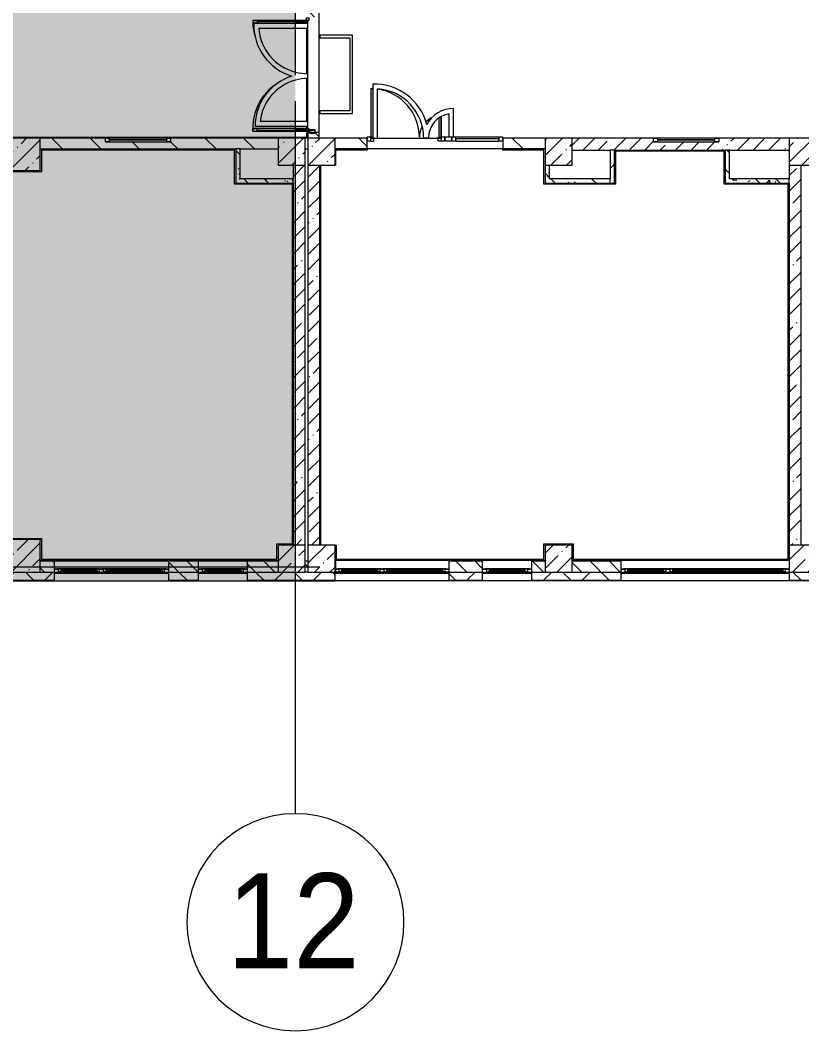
# Model space of a CAD drawing. Header units: millimetres. Extents: x -5368 to 196898, y -8553 to 29000.
# Drawn here: x 95265 to 109665, y -8553 to 10073 of the extents above; entities that cross this region are included whole.
import ezdxf

# ---------------------------------------------------------------- set-up
doc = ezdxf.new("R2010")
doc.units = ezdxf.units.MM
doc.linetypes.add('Осевая', pattern=[3175, 635, -476.25, 1587.5, -476.25])
doc.layers.add('A-DETL-GENF-5', color=7, linetype='Continuous', lineweight=9, true_color=0xc0c0c0, transparency=0.4)
for name, color, linetype, lineweight, true_color in [('A-DETL-GENF-6', 7, 'Continuous', 5, 0xb7b7b7), ('A-DETL-GENF-7', 7, 'Continuous', 5, 0xaaaaaa), ('A-DETL-GENF-8', 7, 'Continuous', 5, 0xe2e2e2), ('A-DOOR-2', 7, 'Continuous', 5, 0xaaaaaa), ('A-DOOR-3', 7, 'Continuous', 5, 0xe2e2e2), ('A-DOOR-4', 7, 'Continuous', 5, 0xb7b7b7), ('A-FLOR-2', 7, 'Continuous', 5, 0xb7b7b7), ('A-FLOR-3', 7, 'Continuous', 5, 0xaaaaaa), ('A-GLAZ-3', 7, 'Continuous', 5, 0x737373), ('A-WALL-3', 7, 'Continuous', 5, 0x737373), ('A-WALL-4', 7, 'Continuous', 9, 0x737373), ('I-WALL-5', 7, 'Continuous', 5, 0x737373), ('I-WALL-6', 7, 'Continuous', 5, 0x787878), ('S-COLS-2', 7, 'Continuous', 5, 0x737373)]:
    doc.layers.add(name, color=color, linetype=linetype, lineweight=lineweight, true_color=true_color)
for name, color, linetype, lineweight in [('A-GLAZ-2', 7, 'Continuous', 5), ('A-GLAZ-CURT-2', 7, 'Continuous', 5), ('A-GLAZ-CWMG-2', 7, 'Continuous', 5), ('A-WALL', 7, 'Continuous', 9), ('A-WALL-2', 7, 'Continuous', 5), ('I-WALL-4', 7, 'Continuous', 5), ('S-COLS-3', 7, 'Continuous', 5), ('Оси', 7, 'Continuous', 9), ('Оси-1', 7, 'Continuous', 20), ('Оси-2', 7, 'Осевая', 9)]:
    doc.layers.add(name, color=color, linetype=linetype, lineweight=lineweight)
doc.styles.add('Arial_1', font='arial.ttf', dxfattribs={"width": 0.9, "height": 1750})
pattern_1 = [(135, (62025.03, 0), (-176.7767, -176.7767), [])]
pattern_2 = [(45, (62025.03, 0), (-353.5534, 353.5534), []), (135, (62025.03, 0), (-353.5534, -353.5534), [])]
pattern_3 = [(45, (62025.03, 0), (-285.123, 285.123), []), (45, (62310.15, 0), (-285.123, 285.123), [504.031, -100.806, 16.764, -84.042])]
pattern_4 = [(135, (62025.03, 0), (-377.171, -377.171), [533.4, -88.9, 17.78, -88.9]), (135, (62025.03, 376.94), (-377.171, -377.171), []), (50, (62025.03, 0), (637.6445, -55.7866), [66.675, -733.425]), (355, (62025, 0), (-123.349, 668.699), [53.34, -586.74]), (100.451, (62078.17, -4.65), (514.299, 612.908), [56.665, -623.315]), (46.184, (62025, 177.8), (948.776, -147.15), [100.012, -1100.137]), (96.636, (62104.1, 165.5), (830.909, 865.997), [84.998, -934.973]), (351.184, (62025, 177.8), (830.918, 865.988), [80.01, -880.11]), (21, (62113.93, 133.35), (530.6506, -357.928), [66.675, -733.425]), (326, (62113.9, 133.35), (216.308, 644.6585), [53.34, -586.74]), (71.451, (62158.15, 103.5), (746.9596, 286.724), [56.665, -623.315]), (37.5, (62025.03, 0), (10.8105, 295.9426), [16.764, -562.864, 16.764, -578.866, -588.962]), (37.5, (62025.03, 0), (10.8105, 295.9426), [-1175.258, 16.764, -572.198]), (7.5, (62025.03, 0), (233.8692, 350.6318), [16.764, -322.834, 16.764, -549.529, -224.472]), (7.5, (62025.03, 0), (233.8692, 350.6318), [-905.891, 16.764, -207.708]), (327.5, (61826.78, 0), (474.5678, -20.0513), [16.764, -205.486, 16.764, -676.656, -920.115]), (327.5, (61826.78, 0), (474.5678, -20.0513), [-915.67, 16.764, -903.351]), (317.5, (61737.9, 0), (518.452, 88.9934), [16.764, -272.161, 16.764, -443.738, -653.415]), (317.5, (61737.9, 0), (518.452, 88.9934), [-749.427, 16.764, -636.651])]
pattern_5 = [(45, (-38240, -150), (-285.123, 285.123), []), (45, (-37954.88, -150), (-285.123, 285.123), [504.031, -100.806, 16.764, -84.042])]
pattern_6 = [(45, (-38240, -7650), (-285.123, 285.123), []), (45, (-37954.88, -7650), (-285.123, 285.123), [504.031, -100.806, 16.764, -84.042])]
pattern_7 = [(135, (62025.03, 0), (-353.5534, -353.5534), [])]

# ---------------------------------------------------------------- blocks, each defined once
blk = doc.blocks.new('BSC_Колонна _Прямоугольная - 500х500-23286270-3_3_1_птичка')
at = {"layer": 'S-COLS-3'}
h = blk.add_hatch(dxfattribs=at)
h.set_pattern_fill('FP_50', color=256, style=0, pattern_type=2)
h.set_pattern_definition([(45, (-38790, -7650), (-285.123, 285.123), []), (45, (-38504.88, -7650), (-285.123, 285.123), [504.031, -100.806, 16.764, -84.042])])
h.paths.add_polyline_path([(-250, -250), (250, -250), (250, 250), (-250, 250), (-250, -227)])
for p, q in [((250, 250), (-250, 250)), ((-250, 250), (-250, -250)), ((250, -250), (250, 250)), ((-250, -250), (250, -250))]:
    blk.add_line(p, q, dxfattribs=at)
blk = doc.blocks.new('BSC_Колонна _Прямоугольная - 500х500-V69-3_3_1_птичка')
at = {"layer": 'S-COLS-3'}
h = blk.add_hatch(dxfattribs=at)
h.set_pattern_fill('FP_51', color=256, style=0, pattern_type=2)
h.set_pattern_definition([(45, (-43160, -7650), (-285.123, 285.123), []), (45, (-42874.88, -7650), (-285.123, 285.123), [504.031, -100.806, 16.764, -84.042])])
h.paths.add_polyline_path([(-250, -250), (250, -250), (250, 250), (-250, 250)])
for p, q in [((250, 250), (-250, 250)), ((-250, 250), (-250, -250)), ((250, -250), (250, 250)), ((-250, -250), (250, -250))]:
    blk.add_line(p, q, dxfattribs=at)
blk = doc.blocks.new('BSC_Колонна _Прямоугольная - 500х500-V70-3_3_1_птичка')
at = {"layer": 'S-COLS-3'}
h = blk.add_hatch(dxfattribs=at)
h.set_pattern_fill('FP_52', color=256, style=0, pattern_type=2)
h.set_pattern_definition([(45, (-47660, -7650), (-285.123, 285.123), []), (45, (-47374.88, -7650), (-285.123, 285.123), [504.031, -100.806, 16.764, -84.042])])
h.paths.add_polyline_path([(-250, -250), (250, -250), (250, 250), (-250, 250)])
for p, q in [((250, 250), (-250, 250)), ((-250, 250), (-250, -250)), ((250, -250), (250, 250)), ((-250, -250), (250, -250))]:
    blk.add_line(p, q, dxfattribs=at)
blk = doc.blocks.new('BSC_Колонна _Прямоугольная - 500х500-V75-3_3_1_птичка')
at = {"layer": 'S-COLS-3'}
h = blk.add_hatch(dxfattribs=at)
h.set_pattern_fill('FP_57', color=256, style=0, pattern_type=2)
h.set_pattern_definition([(45, (-38790, -150), (-285.123, 285.123), []), (45, (-38504.88, -150), (-285.123, 285.123), [504.031, -100.806, 16.764, -84.042])])
h.paths.add_polyline_path([(-250, -250), (250, -250), (250, 250), (-250, 250)])
for p, q in [((250, 250), (-250, 250)), ((-250, 250), (-250, -250)), ((250, -250), (250, 250)), ((-250, -250), (250, -250))]:
    blk.add_line(p, q, dxfattribs=at)
blk = doc.blocks.new('BSC_Колонна _Прямоугольная - 500х500-V76-3_3_1_птичка')
at = {"layer": 'S-COLS-3'}
h = blk.add_hatch(dxfattribs=at)
h.set_pattern_fill('FP_58', color=256, style=0, pattern_type=2)
h.set_pattern_definition([(45, (-43160, -150), (-285.123, 285.123), []), (45, (-42874.88, -150), (-285.123, 285.123), [504.031, -100.806, 16.764, -84.042])])
h.paths.add_polyline_path([(-250, -250), (250, -250), (250, 250), (-250, 250)])
for p, q in [((250, 250), (-250, 250)), ((-250, 250), (-250, -250)), ((250, -250), (250, 250)), ((-250, -250), (250, -250))]:
    blk.add_line(p, q, dxfattribs=at)
blk = doc.blocks.new('BSC_Колонна _Прямоугольная - 500х500-V77-3_3_1_птичка')
at = {"layer": 'S-COLS-3'}
h = blk.add_hatch(dxfattribs=at)
h.set_pattern_fill('FP_59', color=256, style=0, pattern_type=2)
h.set_pattern_definition([(45, (-47660, -150), (-285.123, 285.123), []), (45, (-47374.88, -150), (-285.123, 285.123), [504.031, -100.806, 16.764, -84.042])])
h.paths.add_polyline_path([(-250, -250), (250, -250), (250, 250), (-250, 250)])
for p, q in [((250, 250), (-250, 250)), ((-250, 250), (-250, -250)), ((250, -250), (250, 250)), ((-250, -250), (250, -250))]:
    blk.add_line(p, q, dxfattribs=at)
blk = doc.blocks.new('BSC_Колонна _Прямоугольная - 600х600-V93-3_3_1_птичка')
at = {"layer": 'S-COLS-3'}
h = blk.add_hatch(dxfattribs=at)
h.set_pattern_fill('FP_82', color=256, style=0, pattern_type=2)
h.set_pattern_definition([(45, (-33310, -7600), (-285.123, 285.123), []), (45, (-33024.88, -7600), (-285.123, 285.123), [504.031, -100.806, 16.764, -84.042])])
h.paths.add_polyline_path([(-300, -300), (300, -300), (300, 300), (-300, 300), (-300, -177)])
at = {"layer": 'S-COLS-2'}
for p, q in [((300, 300), (-300, 300)), ((-300, 300), (-300, -300)), ((300, -300), (300, 300)), ((-300, -300), (300, -300))]:
    blk.add_line(p, q, dxfattribs=at)
blk = doc.blocks.new('BSC_Колонна _Прямоугольная - 600х600-V94-3_3_1_птичка')
at = {"layer": 'S-COLS-3'}
h = blk.add_hatch(dxfattribs=at)
h.set_pattern_fill('FP_83', color=256, style=0, pattern_type=2)
h.set_pattern_definition([(45, (-33310, -200), (-285.123, 285.123), []), (45, (-33024.88, -200), (-285.123, 285.123), [504.031, -100.806, 16.764, -84.042])])
h.paths.add_polyline_path([(-300, -300), (300, -300), (300, 300), (-300, 300), (-300, 123)])
at = {"layer": 'S-COLS-2'}
for p, q in [((300, 300), (-300, 300)), ((-300, 300), (-300, -300)), ((300, -300), (300, 300)), ((-300, -300), (300, -300))]:
    blk.add_line(p, q, dxfattribs=at)
blk = doc.blocks.new('120_Окно_СКБ_2Ст - 120_Окно_СКБ_2Ст 2100х2400 _мал створка справа_-22446225-3_3_1_птичка')
at = {"layer": 'A-GLAZ-3'}
for p, q in [((-1050, -127), (-1050, -57)), ((-1050, -57), (-980, -57)), ((1050, -57), (-1050, -57)), ((-980, -127), (-1050, -127)), ((-1050, -127), (-1000, -127)), ((-980, -127), (-1000, -127)), ((-1000, -127), (-1000, -137)), ((-1000, -137), (170, -137)), ((170, -137), (-1000, -137)), ((-980, -57), (-980, -127)), ((150, -87), (-980, -87)), ((-980, -87), (-980, -127)), ((-930, -137), (-930, -87)), ((-930, -107), (100, -107)), ((100, -117), (-930, -117)), ((100, -137), (100, -87)), ((150, -127), (150, -57)), ((150, -57), (220, -57)), ((150, -127), (150, -87)), ((220, -127), (150, -127)), ((170, -127), (150, -127)), ((170, -127), (200, -127)), ((170, -137), (170, -127)), ((220, -127), (200, -127)), ((200, -127), (200, -137)), ((200, -137), (1000, -137)), ((1000, -137), (200, -137)), ((220, -57), (220, -127)), ((980, -87), (220, -87)), ((220, -87), (220, -127)), ((270, -137), (270, -87)), ((270, -107), (930, -107)), ((930, -117), (270, -117)), ((930, -137), (930, -87)), ((980, -127), (980, -57)), ((980, -57), (1050, -57)), ((980, -127), (980, -87)), ((1050, -127), (980, -127)), ((1000, -127), (980, -127)), ((1000, -127), (1050, -127)), ((1000, -137), (1000, -127)), ((1050, -57), (1050, -127))]:
    blk.add_line(p, q, dxfattribs=at)
blk = doc.blocks.new('120_Окно_СКБ_1Ст - 120_Окно_СКБ_1Ст 900х2500_h_-22445987-3_3_1_птичка')
at = {"layer": 'A-GLAZ-3'}
for p, q in [((-450, -127), (-450, -57)), ((-450, -57), (-380, -57)), ((450, -57), (-450, -57)), ((-380, -127), (-450, -127)), ((-450, -127), (-400, -127)), ((-380, -127), (-400, -127)), ((-400, -127), (-400, -137)), ((-400, -137), (400, -137)), ((400, -137), (-400, -137)), ((-380, -57), (-380, -127)), ((380, -87), (-380, -87)), ((-380, -87), (-380, -127)), ((-330, -137), (-330, -87)), ((-330, -107), (330, -107)), ((330, -117), (-330, -117)), ((330, -137), (330, -87)), ((380, -127), (380, -57)), ((380, -57), (450, -57)), ((380, -127), (380, -87)), ((450, -127), (380, -127)), ((400, -127), (380, -127)), ((400, -127), (450, -127)), ((400, -137), (400, -127)), ((450, -57), (450, -127))]:
    blk.add_line(p, q, dxfattribs=at)
blk = doc.blocks.new('120_Окно_СКБ_2Ст - 120_Окно_СКБ_2Ст 3100х2500 _мал_створка слева_ 2-V100-3_3_1_птичка')
at = {"layer": 'A-GLAZ-2'}
for p, q in [((-1550, -127), (-1550, -57)), ((-1550, -57), (-1480, -57)), ((1550, -57), (-1550, -57)), ((-1480, -127), (-1550, -127)), ((-1550, -127), (-1500, -127)), ((-1480, -127), (-1500, -127)), ((-1500, -127), (-1500, -137)), ((-1500, -137), (670, -137)), ((670, -137), (-1500, -137)), ((-1480, -57), (-1480, -127)), ((650, -87), (-1480, -87)), ((-1480, -87), (-1480, -127)), ((-1430, -137), (-1430, -87)), ((-1430, -107), (600, -107)), ((600, -117), (-1430, -117)), ((600, -137), (600, -87)), ((650, -127), (650, -57)), ((650, -57), (720, -57)), ((650, -127), (650, -87)), ((720, -127), (650, -127)), ((670, -127), (650, -127)), ((670, -127), (700, -127)), ((670, -137), (670, -127)), ((720, -127), (700, -127)), ((700, -127), (700, -137)), ((700, -137), (1500, -137)), ((1500, -137), (700, -137)), ((720, -57), (720, -127)), ((1480, -87), (720, -87)), ((720, -87), (720, -127)), ((770, -137), (770, -87)), ((770, -107), (1430, -107)), ((1430, -117), (770, -117)), ((1430, -137), (1430, -87)), ((1480, -127), (1480, -57)), ((1480, -57), (1550, -57)), ((1480, -127), (1480, -87)), ((1550, -127), (1480, -127)), ((1500, -127), (1480, -127)), ((1500, -137), (1500, -127)), ((1505, -127), (1550, -127)), ((1550, -57), (1550, -127))]:
    blk.add_line(p, q, dxfattribs=at)
blk = doc.blocks.new('120_Окно_СКБ_2Ст - 120_Окно_СКБ_2Ст 2100х2400 _мал створка справа_-V101-3_3_1_птичка')
at = {"layer": 'A-GLAZ-2'}
for p, q in [((-1050, -127), (-1050, -57)), ((-1050, -57), (-980, -57)), ((1050, -57), (-1050, -57)), ((-980, -127), (-1050, -127)), ((-1050, -127), (-1000, -127)), ((-980, -127), (-1000, -127)), ((-1000, -127), (-1000, -137)), ((-1000, -137), (170, -137)), ((170, -137), (-1000, -137)), ((-980, -57), (-980, -127)), ((150, -87), (-980, -87)), ((-980, -87), (-980, -127)), ((-930, -137), (-930, -87)), ((-930, -107), (100, -107)), ((100, -117), (-930, -117)), ((100, -137), (100, -87)), ((150, -127), (150, -57)), ((150, -57), (220, -57)), ((150, -127), (150, -87)), ((220, -127), (150, -127)), ((170, -127), (150, -127)), ((170, -127), (200, -127)), ((170, -137), (170, -127)), ((220, -127), (200, -127)), ((200, -127), (200, -137)), ((200, -137), (1000, -137)), ((1000, -137), (200, -137)), ((220, -57), (220, -127)), ((980, -87), (220, -87)), ((220, -87), (220, -127)), ((270, -137), (270, -87)), ((270, -107), (930, -107)), ((930, -117), (270, -117)), ((930, -137), (930, -87)), ((980, -127), (980, -57)), ((980, -57), (1050, -57)), ((980, -127), (980, -87)), ((1050, -127), (980, -127)), ((1000, -127), (980, -127)), ((1000, -127), (1050, -127)), ((1000, -137), (1000, -127)), ((1050, -57), (1050, -127))]:
    blk.add_line(p, q, dxfattribs=at)
blk = doc.blocks.new('120_Окно_СКБ_1Ст - 120_Окно_СКБ_1Ст 900х2500_h_-V98-3_3_1_птичка')
at = {"layer": 'A-GLAZ-2'}
for p, q in [((-450, -127), (-450, -57)), ((-450, -57), (-380, -57)), ((450, -57), (-450, -57)), ((-380, -127), (-450, -127)), ((-450, -127), (-400, -127)), ((-380, -127), (-400, -127)), ((-400, -127), (-400, -137)), ((-400, -137), (400, -137)), ((400, -137), (-400, -137)), ((-380, -57), (-380, -127)), ((380, -87), (-380, -87)), ((-380, -87), (-380, -127)), ((-330, -137), (-330, -87)), ((-330, -107), (330, -107)), ((330, -117), (-330, -117)), ((330, -137), (330, -87)), ((380, -127), (380, -57)), ((380, -57), (450, -57)), ((380, -127), (380, -87)), ((450, -127), (380, -127)), ((400, -127), (380, -127)), ((400, -127), (450, -127)), ((400, -137), (400, -127)), ((450, -57), (450, -127))]:
    blk.add_line(p, q, dxfattribs=at)
blk = doc.blocks.new('BSC_Колонна _Прямоугольная - 500х500-V126-3_3_1_птичка')
at = {"layer": 'S-COLS-3'}
h = blk.add_hatch(dxfattribs=at)
h.set_pattern_fill('FP_111', color=256, style=0, pattern_type=2)
h.set_pattern_definition(pattern_5)
h.paths.add_polyline_path([(-243, -250), (70, -250), (70, 250), (-250, 250), (-250, -250)])
h = blk.add_hatch(dxfattribs=at)
h.set_pattern_fill('FP_111', color=256, style=0, pattern_type=2)
h.set_pattern_definition(pattern_5)
h.paths.add_polyline_path([(250, -250), (250, 250), (70, 250), (70, -250)])
at = {"layer": 'S-COLS-2'}
for p, q in [((70, 250), (-250, 250)), ((-250, 250), (-250, -250)), ((-250, -250), (70, -250))]:
    blk.add_line(p, q, dxfattribs=at)
at = {"layer": 'S-COLS-3'}
for p, q in [((250, 250), (70, 250)), ((250, -250), (250, 250)), ((70, -250), (250, -250))]:
    blk.add_line(p, q, dxfattribs=at)
blk = doc.blocks.new('BSC_Колонна _Прямоугольная - 500х500-V127-3_3_1_птичка')
at = {"layer": 'S-COLS-3'}
h = blk.add_hatch(dxfattribs=at)
h.set_pattern_fill('FP_112', color=256, style=0, pattern_type=2)
h.set_pattern_definition(pattern_6)
h.paths.add_polyline_path([(-243, -250), (70, -250), (70, 250), (-250, 250), (-250, -250)])
h = blk.add_hatch(dxfattribs=at)
h.set_pattern_fill('FP_112', color=256, style=0, pattern_type=2)
h.set_pattern_definition(pattern_6)
h.paths.add_polyline_path([(250, -250), (250, 250), (70, 250), (70, -250)])
at = {"layer": 'S-COLS-2'}
for p, q in [((70, 250), (-250, 250)), ((-250, 250), (-250, -250)), ((-250, -250), (70, -250))]:
    blk.add_line(p, q, dxfattribs=at)
at = {"layer": 'S-COLS-3'}
for p, q in [((250, 250), (70, 250)), ((250, -250), (250, 250)), ((70, -250), (250, -250))]:
    blk.add_line(p, q, dxfattribs=at)
blk = doc.blocks.new('120_Окно_СКБ_1Ст - 120_Окно_СКБ_1Ст 400х1200 EI30-24228909-3_3_1_птичка')
at = {"layer": 'A-GLAZ-3'}
for p, q in [((-600, 30), (-600, 100)), ((-600, 100), (-530, 100)), ((600, 100), (-600, 100)), ((-530, 30), (-600, 30)), ((-600, 30), (600, 30)), ((-530, 100), (-530, 30)), ((530, 70), (-530, 70)), ((530, 60), (-530, 60)), ((530, 30), (530, 100)), ((530, 100), (600, 100)), ((600, 30), (530, 30)), ((600, 100), (600, 30))]:
    blk.add_line(p, q, dxfattribs=at)
blk = doc.blocks.new('Прямоугольный импост - 50 x 70 мм-V207-3_3_1_птичка')
at = {"layer": 'A-GLAZ-CWMG-2'}
for p, q in [((-70, 35), (0, 35)), ((-70, -35), (-70, 35)), ((0, 35), (0, -35)), ((0, -35), (-70, -35))]:
    blk.add_line(p, q, dxfattribs=at)
blk = doc.blocks.new('Дверь_Витражная_остекление_ - ДВН_ДАО_Главный вход_1200 в свету-V208-3_3_1_птичка')
at = {"layer": 'A-DOOR-3'}
for points in [[(-647, 30), (-613, 35), (-613, 925), (-647, 922), (-647, 35)], [(647, 30), (647, 410), (607, 378), (607, 30)]]:
    blk.add_hatch(color=256, dxfattribs=at).paths.add_polyline_path(points)
at = {"layer": 'A-DETL-GENF-7'}
for p, q in [((-613, 925), (-647, 925)), ((-647, 925), (-647, 35)), ((607, 385), (607, 30)), ((647, 35), (647, 410)), ((-647, 30), (-613, 30)), ((-613, 30), (-647, 30)), ((-592, -40), (-592, 15)), ((592, -40), (592, 30)), ((592, 30), (647, 30)), ((607, 30), (647, 30)), ((-647, -40), (-592, -40)), ((647, -40), (592, -40))]:
    blk.add_line(p, q, dxfattribs=at)
at = {"layer": 'A-DOOR-2'}
for p, q in [((-647, 925), (-647, 35)), ((647, 410), (647, 35))]:
    blk.add_line(p, q, dxfattribs=at)
for centre, radius, start, end in [((-647, 30), 895, 87.7864, 90), ((-647, 30), 895, 360, 81.929), ((647, 30), 400, 117.1206, 134.5389), ((647, 30), 400, 151.213, 180)]:
    blk.add_arc(centre, radius, start, end, dxfattribs=at)
blk = doc.blocks.new('Системная панель - Стемалит - 40мм-V209-3_3_1_птичка')
at = {"layer": 'A-GLAZ-CURT-2'}
for p, q in [((65, 35), (-65, 35)), ((-65, 35), (-65, -35)), ((65, -35), (65, 35)), ((-65, -35), (65, -35))]:
    blk.add_line(p, q, dxfattribs=at)
blk = doc.blocks.new('Прямоугольный импост - 50 x 70 мм-V210-3_3_1_птичка')
at = {"layer": 'A-GLAZ-CWMG-2'}
for p, q in [((-35, 35), (35, 35)), ((-35, -35), (-35, 35)), ((35, 35), (35, -35)), ((35, -35), (-35, -35))]:
    blk.add_line(p, q, dxfattribs=at)
blk = doc.blocks.new('Прямоугольный импост - 50 x 70 мм-V211-3_3_1_птичка')
at = {"layer": 'A-GLAZ-CWMG-2'}
for p, q in [((0, 35), (-70, 35)), ((-70, 35), (-70, -35)), ((0, -35), (0, 35)), ((-70, -35), (0, -35))]:
    blk.add_line(p, q, dxfattribs=at)
blk = doc.blocks.new('Системная панель - Стекло - 40мм-V212-3_3_1_птичка')
at = {"layer": 'A-GLAZ-CURT-2'}
for p, q in [((397.5, 0), (-397.5, 0)), ((-397.5, 0), (-397.5, -40)), ((397.5, -40), (397.5, 0)), ((-397.5, -40), (397.5, -40))]:
    blk.add_line(p, q, dxfattribs=at)
blk = doc.blocks.new('Прямоугольный импост - 50 x 70 мм-V213-3_3_1_птичка')
at = {"layer": 'A-GLAZ-CWMG-2'}
for p, q in [((-35, 35), (35, 35)), ((-35, -35), (-35, 35)), ((35, 35), (35, -35)), ((35, -35), (-35, -35))]:
    blk.add_line(p, q, dxfattribs=at)
blk = doc.blocks.new('Прямоугольный импост - 50 x 70 мм-V214-3_3_1_птичка')
at = {"layer": 'A-GLAZ-CWMG-2'}
blk.add_line((42060, 7920), (41265, 7920), dxfattribs=at)
blk = doc.blocks.new('Прямоугольный импост - Импост структурный с накладкой - 160мм Темный-31239214-3_3_1_птичка')
at = {"layer": 'A-GLAZ-CWMG-2'}
for p, q in [((-50, 0), (-50, 17)), ((-50, 17), (0, 17)), ((-40, 0), (-50, 0)), ((-40, -40), (-40, 0)), ((0, 0), (-10, 0)), ((-10, 0), (-10, -40)), ((0, 17), (0, 0)), ((-50, -140), (-50, -40)), ((-50, -40), (-40, -40)), ((0, -140), (-50, -140)), ((-10, -40), (0, -40)), ((0, -40), (0, -140))]:
    blk.add_line(p, q, dxfattribs=at)
blk = doc.blocks.new('Дверь_Витражная_остекление_ - ДВН_ДАО_Главный вход_1800 в свету 5-32258809-3_3_1_птичка')
at = {"layer": 'A-DETL-GENF-8'}
for points in [[(-948, -20), (-993, -20), (-993, -226), (-948, -226), (-948, -56)], [(1043, -20), (998, -20), (998, -226), (1043, -226)], [(-948, -539), (-948, -226), (-993, -226), (-993, -1013), (-948, -1013)], [(1043, -539), (1043, -226), (998, -226), (998, -1013), (1043, -1013)]]:
    blk.add_hatch(color=256, dxfattribs=at).paths.add_polyline_path(points)
at = {"layer": 'A-DETL-GENF-6'}
for p, q in [((-993, -1013), (-993, -226)), ((-993, -226), (-993, -1013)), ((-983, -933), (-983, -226)), ((-948, -1013), (-948, -226)), ((-948, -1013), (-948, -226)), ((989, -933), (989, -226)), ((998, -1013), (998, -226)), ((998, -226), (998, -1013)), ((1033, -933), (1033, -226)), ((1043, -1013), (1043, -226)), ((1043, -1013), (1043, -226)), ((-993, -933), (-948, -933)), ((-993, -1013), (-948, -1013)), ((-993, -1013), (-948, -1013)), ((1043, -933), (998, -933)), ((1043, -1013), (998, -1013)), ((998, -1013), (1043, -1013))]:
    blk.add_line(p, q, dxfattribs=at)
at = {"layer": 'A-DETL-GENF-7'}
for p, q in [((-948, -20), (-993, -20)), ((-993, -226), (-993, -20)), ((-948, -20), (-993, -20)), ((-993, -20), (-993, -226)), ((-993, -100), (-948, -100)), ((-983, -226), (-983, -100)), ((-948, -226), (-948, -20)), ((-948, -226), (-948, -20)), ((989, -226), (989, -100)), ((998, -226), (998, -20)), ((998, -20), (998, -226)), ((1043, -100), (998, -100)), ((1033, -226), (1033, -100)), ((1043, -226), (1043, -20)), ((1043, -226), (1043, -20))]:
    blk.add_line(p, q, dxfattribs=at)
at = {"layer": 'A-DOOR-2'}
for p, q in [((-1043, 20), (-993, 20)), ((-1043, -20), (-1043, 20)), ((-993, 20), (-993, -20)), ((993, 20), (1043, 20)), ((993, -20), (993, 20)), ((1043, 20), (1043, -20)), ((-993, -20), (-1043, -20)), ((-993, -226), (-993, -20)), ((993, -226), (993, -20)), ((1043, -20), (993, -20))]:
    blk.add_line(p, q, dxfattribs=at)
at = {"layer": 'A-DOOR-4'}
for p, q in [((-993, -1013), (-993, -226)), ((993, -1013), (993, -226))]:
    blk.add_line(p, q, dxfattribs=at)
for centre, start, end in [((993, -20), 208.9884, 212.16), ((993, -20), 218.4779, 270), ((-993, -20), 270, 285.599)]:
    blk.add_arc(centre, 993, start, end, dxfattribs=at)
blk = doc.blocks.new('Прямоугольный импост - Импост структурный с накладкой - 160мм Темный-31915521-3_3_1_птичка')
at = {"layer": 'A-GLAZ-CWMG-2'}
for p, q in [((-25, 0), (-25, 17)), ((-25, 17), (25, 17)), ((-15, 0), (-25, 0)), ((-15, -40), (-15, 0)), ((25, 0), (15, 0)), ((15, 0), (15, -40)), ((25, 17), (25, 0)), ((-25, -140), (-25, -40)), ((-25, -40), (-15, -40)), ((25, -140), (-25, -140)), ((15, -40), (25, -40)), ((25, -40), (25, -140))]:
    blk.add_line(p, q, dxfattribs=at)
blk = doc.blocks.new('120_Окно_СКБ_1Ст - 120_Окно_СКБ_1Ст 400х1200 EI30-V220-3_3_1_птичка')
at = {"layer": 'A-GLAZ-2'}
for p, q in [((-600, 40), (-600, 110)), ((-600, 110), (-530, 110)), ((600, 110), (-600, 110)), ((-530, 40), (-600, 40)), ((-600, 40), (600, 40)), ((-530, 110), (-530, 40)), ((530, 80), (-530, 80)), ((530, 70), (-530, 70)), ((530, 40), (530, 110)), ((530, 110), (600, 110)), ((600, 40), (530, 40)), ((600, 110), (600, 40))]:
    blk.add_line(p, q, dxfattribs=at)
blk = doc.blocks.new('Ось сетки - D8-29747960-3_3_1_птичка')
at = {"layer": 'Оси-1'}
for start, end in [(360, 180), (180, 360)]:
    blk.add_arc((0, 0), 4, start, end, dxfattribs=at)

msp = doc.modelspace()

# ---------------------------------------------------------------- hatches: boundary and pattern name
at = {"layer": 'A-DETL-GENF-5'}
msp.add_hatch(color=256, dxfattribs=at).paths.add_polyline_path([(100021.8, -258), (100335, -258), (100335, 15358), (61757, 15358), (61757, -258), (98962.1, -258)])
at = {"layer": 'A-WALL-2'}
h = msp.add_hatch(dxfattribs=at)
h.set_pattern_fill('FP_73', color=256, style=0, pattern_type=2)
h.set_pattern_definition(pattern_1)
h.paths.add_polyline_path([(93663.5, -100), (94135, -100), (94135, 100), (92907.9, 100), (92907.9, -100)])
h.paths.add_polyline_path([(100015, -100), (100015, 100), (99448, 100), (99448, -100)])
h.paths.add_polyline_path([(92007.9, -100), (92007.9, 100), (91834.8, 100), (91834.8, -100)])
h.paths.add_polyline_path([(95635, -100), (95895, -100), (95895, 100), (95635, 100), (95635, 39.5)])
h.paths.add_polyline_path([(98432.2, -100), (98548, -100), (98548, 100), (97995, 100), (97995, -100)])
h.paths.add_polyline_path([(81385, -100), (82735, -100), (82735, 100), (81385, 100)])
h.paths.add_polyline_path([(78827.4, -100), (79285, -100), (79285, 100), (78535, 100), (78535, -100)])
h.paths.add_polyline_path([(84735, -100), (84735, 100), (84535, 100), (84535, -100)])
h.paths.add_polyline_path([(88364.9, -100), (88434.8, -100), (88434.8, 100), (88185, 100), (88185, -100)])
h.paths.add_polyline_path([(87305.2, -100), (87585, -100), (87585, 100), (86835, 100), (86835, -100)])
h.paths.add_polyline_path([(77635, -100), (77635, 100), (76885, 100), (76885, -100)])
h.paths.add_polyline_path([(83935, -100), (83935, 100), (83635, 100), (83635, -100)])
h.paths.add_polyline_path([(69290, -100), (69685, -100), (69685, 100), (68855, 100), (68855, -100)])
h.paths.add_polyline_path([(72384.8, -100), (73135, -100), (73135, 100), (72384.8, 100)])
h.paths.add_polyline_path([(74035, -100), (74185, -100), (74185, 100), (74035, 100)])
h = msp.add_hatch(dxfattribs=at)
h.set_pattern_fill('FP_73', color=256, style=0, pattern_type=2)
h.set_pattern_definition(pattern_1)
h.paths.add_polyline_path([(127185, -100), (127435, -100), (127435, 100), (127185, 100)])
h.paths.add_polyline_path([(116977.3, -100), (117535, -100), (117535, 100), (116785, 100), (116785, -100)])
h.paths.add_polyline_path([(118935, -100), (119835, -100), (119835, 100), (118935, 100), (118935, -52.2)])
h.paths.add_polyline_path([(126285, -100), (126285, 100), (125735, 100), (125735, -100)])
h.paths.add_polyline_path([(123435, -100), (123635, -100), (123635, 100), (123435, 100), (123435, 42.9)])
h.paths.add_polyline_path([(105435, -100), (106335, -100), (106335, 100), (105435, 100), (105435, -9.1)])
h.paths.add_polyline_path([(109935, -100), (110185, -100), (110185, 100), (109935, 100), (109935, 5.7)])
h.paths.add_polyline_path([(104935, -100), (104935, 100), (104685, 100), (104685, -100)])
h.paths.add_polyline_path([(103785, -100), (103785, 100), (103165, 100), (103165, -100)])
h.paths.add_polyline_path([(112285, -100), (113035, -100), (113035, 100), (112285, 100)])
h.paths.add_polyline_path([(114435, -100), (114685, -100), (114685, 100), (114435, 100), (114435, 33.3)])
h.paths.add_polyline_path([(100515, -100), (100565, -100), (100565, 100), (100515, 100)])
h = msp.add_hatch(dxfattribs=at)
h.set_pattern_fill('FP_75', color=256, style=0, pattern_type=2)
h.set_pattern_definition(pattern_2)
h.paths.add_polyline_path([(95035, -250), (95895, -250), (95895, -100), (95035, -100)])
h.paths.add_polyline_path([(100335, -250), (100335, -100), (99448, -100), (99448, -250), (100021.8, -250)])
h.paths.add_polyline_path([(94135, -250), (94135, -100), (92907.9, -100), (92907.9, -250), (93663.5, -250)])
h.paths.add_polyline_path([(92007.9, -250), (92007.9, -100), (91234.8, -100), (91234.8, -250), (91544, -250)])
h.paths.add_polyline_path([(98548, -250), (98548, -100), (97995, -100), (97995, -250), (98432.2, -250)])
h.paths.add_polyline_path([(88364.9, -250), (88434.8, -250), (88434.8, -100), (86835, -100), (86835, -250), (87305.2, -250)])
h.paths.add_polyline_path([(82006.6, -250), (82735, -250), (82735, -100), (81385, -100), (81385, -250)])
h.paths.add_polyline_path([(83635, -250), (84735, -250), (84735, -100), (83635, -100)])
h.paths.add_polyline_path([(76885, -250), (77635, -250), (77635, -100), (76885, -100)])
h.paths.add_polyline_path([(78535, -250), (79285, -250), (79285, -100), (78535, -100)])
h.paths.add_polyline_path([(74588.6, -250), (74785, -250), (74785, -100), (74035, -100), (74035, -250)])
h.paths.add_polyline_path([(72469.1, -250), (73135, -250), (73135, -100), (72384.8, -100), (72384.8, -250)])
h.paths.add_polyline_path([(63991.4, -250), (65755, -250), (65755, -100), (61765, -100), (61765, -250), (61871.9, -250)])
h.paths.add_polyline_path([(70284.8, -250), (70284.8, -100), (68855, -100), (68855, -250), (69290, -250)])
h = msp.add_hatch(dxfattribs=at)
h.set_pattern_fill('FP_75', color=256, style=0, pattern_type=2)
h.set_pattern_definition(pattern_2)
h.paths.add_polyline_path([(116977.3, -250), (117535, -250), (117535, -100), (116785, -100), (116785, -250)])
h.paths.add_polyline_path([(118652.1, -250), (118652.1, -100), (118435, -100), (118435, -250)])
h.paths.add_polyline_path([(105435, -250), (106335, -250), (106335, -100), (104685, -100), (104685, -250), (105320.4, -250)])
h.paths.add_polyline_path([(109435, -250), (110185, -250), (110185, -100), (109435, -100)])
h.paths.add_polyline_path([(114435, -250), (114685, -250), (114685, -100), (113935, -100), (113935, -250)])
h.paths.add_polyline_path([(103165, -250), (103785, -250), (103785, -100), (103165, -100)])
h.paths.add_polyline_path([(112738.4, -250), (113035, -250), (113035, -100), (112285, -100), (112285, -250)])
h.paths.add_polyline_path([(101065, -250), (101065, -100), (100335, -100), (100335, -250)])
at = {"layer": 'I-WALL-4'}
h = msp.add_hatch(dxfattribs=at)
h.set_pattern_fill('FP_74', color=256, style=0, pattern_type=2)
h.set_pattern_definition(pattern_7)
h.paths.add_polyline_path([(100565, 7900), (100765, 7900), (100765, 8000), (100565, 8000)])
h.paths.add_polyline_path([(100765, 10130), (100765, 10230), (100565, 10230), (100565, 10130)])
h = msp.add_hatch(dxfattribs=at)
h.set_pattern_fill('FP_74', color=256, style=0, pattern_type=2)
h.set_pattern_definition(pattern_7)
h.paths.add_polyline_path([(100015, 7700), (100015, 7900), (98035, 7900), (98035, 7830), (96835, 7830), (96835, 7900), (95635, 7900), (95635, 7700), (99315, 7700)])
h.paths.add_polyline_path([(92464.8, 7700), (92535, 7700), (92535, 7900), (91834.8, 7900), (91834.8, 7700), (92384.8, 7700)])
h = msp.add_hatch(dxfattribs=at)
h.set_pattern_fill('FP_74', color=256, style=0, pattern_type=2)
h.set_pattern_definition(pattern_7)
h.paths.add_polyline_path([(104260.6, 7700), (104935, 7700), (104935, 7900), (104155, 7900), (104155, 7700)])
h.paths.add_polyline_path([(101065, 7700), (101655, 7700), (101655, 7900), (101065, 7900), (101065, 7764.4)])
h.paths.add_polyline_path([(100565, 7700), (100565, 7900), (100515, 7900), (100515, 7700), (100551.6, 7700)])
h = msp.add_hatch(dxfattribs=at)
h.set_pattern_fill('FP_71', color=256, style=0, pattern_type=2)
h.set_pattern_definition(pattern_3)
h.paths.add_polyline_path([(108499.5, 7680), (109435, 7680), (109435, 7900), (108135, 7900), (108135, 7830), (106935, 7830), (106935, 7900), (105435, 7900), (105435, 7680), (108335, 7680)])
h = msp.add_hatch(dxfattribs=at)
h.set_pattern_fill('FP_76', color=256, style=0, pattern_type=2)
h.set_pattern_definition([(45, (62025.03, 0), (-176.7767, 176.7767), [])])
h.paths.add_polyline_path([(106215, 7070), (106215, 7680), (106135, 7680), (106135, 7070)])
h = msp.add_hatch(dxfattribs=at)
h.set_pattern_fill('FP_71', color=256, style=0, pattern_type=2)
h.set_pattern_definition(pattern_3)
h.paths.add_polyline_path([(100335, 400), (100335, 7400), (100295, 7400), (100295, 400)])
h = msp.add_hatch(dxfattribs=at)
h.set_pattern_fill('FP_71', color=256, style=0, pattern_type=2)
h.set_pattern_definition(pattern_3)
h.paths.add_polyline_path([(100335, 400), (100515, 400), (100515, 7400), (100335, 7400), (100335, 914.4)])
h = msp.add_hatch(dxfattribs=at)
h.set_pattern_fill('FP_71', color=256, style=0, pattern_type=2)
h.set_pattern_definition(pattern_3)
h.paths.add_polyline_path([(100565, 400), (100785, 400), (100785, 7400), (100565, 7400), (100565, 914.4)])
h = msp.add_hatch(dxfattribs=at)
h.set_pattern_fill('FP_71', color=256, style=0, pattern_type=2)
h.set_pattern_definition(pattern_3)
h.paths.add_polyline_path([(109655, 400), (109655, 7400), (109435, 7400), (109435, 400), (109645.6, 400)])
at = {"layer": 'I-WALL-6'}
h = msp.add_hatch(dxfattribs=at)
h.set_pattern_fill('FP_79', color=256, style=0, pattern_type=2)
h.set_pattern_definition(pattern_4)
h.paths.add_polyline_path([(99315, 7150), (99315, 7700), (99235, 7700), (99235, 7150)])
h = msp.add_hatch(dxfattribs=at)
h.set_pattern_fill('FP_79', color=256, style=0, pattern_type=2)
h.set_pattern_definition(pattern_4)
h.paths.add_polyline_path([(108335, 7070), (108335, 7680), (108255, 7680), (108255, 7070)])
h = msp.add_hatch(dxfattribs=at)
h.set_pattern_fill('FP_79', color=256, style=0, pattern_type=2)
h.set_pattern_definition(pattern_4)
h.paths.add_polyline_path([(105015, 7150), (105015, 7400), (104935, 7400), (104935, 7150)])
h = msp.add_hatch(dxfattribs=at)
h.set_pattern_fill('FP_79', color=256, style=0, pattern_type=2)
h.set_pattern_definition(pattern_4)
h.paths.add_polyline_path([(100295, 7070), (100295, 7150), (99235, 7150), (99235, 7070), (100021.8, 7070)])
h = msp.add_hatch(dxfattribs=at)
h.set_pattern_fill('FP_79', color=256, style=0, pattern_type=2)
h.set_pattern_definition(pattern_4)
h.paths.add_polyline_path([(106135, 7070), (106135, 7150), (104935, 7150), (104935, 7070)])
h = msp.add_hatch(dxfattribs=at)
h.set_pattern_fill('FP_79', color=256, style=0, pattern_type=2)
h.set_pattern_definition(pattern_4)
h.paths.add_polyline_path([(109435, 7070), (109435, 7150), (108335, 7150), (108335, 7070), (108499.5, 7070)])

# ---------------------------------------------------------------- linework, layer by layer
at = {"layer": 'A-FLOR-2'}
for p, q in [((100562, 10018), (99567.4, 10018)), ((99659.3, 9928), (100562, 9928)), ((100562, 8207.6), (99687.6, 8207.6)), ((99593, 8117.6), (100562, 8117.6)), ((95035, 7920), (100534.5, 7920)), ((99215, 7680), (95655, 7680)), ((95655, 7680), (95655, 7280)), ((99215, 7050), (99215, 7680)), ((95655, 7280), (95035, 7280)), ((100280, 7050), (99215, 7050)), ((100280, 420), (100280, 7050)), ((95015, 520), (95655, 520)), ((95655, 520), (95655, 140)), ((99995, 140), (99995, 420)), ((99995, 420), (100280, 420)), ((95655, 140), (99995, 140))]:
    msp.add_line(p, q, dxfattribs=at)
for centre, radius, start, end in [((100562, 9992), 995, 178.50265, 252.82384), ((100562, 9992), 905, 184.05524, 255.45477), ((100562, 8118), 969, 107.65196, 180.02266), ((100562, 8118), 879, 104.98919, 174.14835)]:
    msp.add_arc(centre, radius, start, end, dxfattribs=at)
at = {"layer": 'A-FLOR-3'}
for p, q in [((100544.5, 10065), (100544.5, 10018)), ((100545, 10018), (100545, 10065)), ((100544.5, 9928), (100544.5, 9088.1)), ((100545, 9088.1), (100545, 9928)), ((100562, 9928), (100562, 10018)), ((101385, 9799.8), (100785, 9799.8)), ((100785, 9799.8), (100785, 9749.8)), ((100785, 9749.8), (101335, 9749.8)), ((101335, 9749.8), (101335, 8401.7)), ((101385, 8351.7), (101385, 9799.8)), ((100544.5, 8995.9), (100544.5, 8207.6)), ((100545, 8207.6), (100545, 8995.9)), ((100565, 8997), (100565, 9087)), ((101759, 8894.4), (101759, 7900)), ((101849, 7900), (101849, 8806.8)), ((101335, 8401.7), (100785, 8401.7)), ((100785, 8401.7), (100785, 8351.7)), ((103249.2, 7920), (103249.2, 8443.9)), ((100562, 8117.6), (100562, 8207.6)), ((100785, 8351.7), (101385, 8351.7)), ((103159.2, 8346.4), (103159.2, 7920)), ((100544.5, 8117.6), (100544.5, 8080)), ((100545, 8080), (100545, 8117.6)), ((100544.5, 7991.2), (100544.5, 7931)), ((100544.5, 7911), (100544.5, 7900)), ((100545, 7931), (100545, 7990.6)), ((101759, 7900), (101849, 7900)), ((102697.7, 7903.5), (102787.7, 7903.5)), ((101655, 7680), (101075, 7680)), ((101075, 7680), (101075, 7400)), ((101655, 7700), (101655, 7680)), ((104155, 7680), (104155, 7700)), ((104915, 7680), (104155, 7680)), ((104915, 7050), (104915, 7680)), ((108235, 7660), (106235, 7660)), ((106235, 7660), (106235, 7050)), ((108235, 7050), (108235, 7660)), ((100795, 7400), (100795, 400)), ((101075, 7400), (101065, 7400)), ((106235, 7050), (104915, 7050)), ((109415, 7050), (108235, 7050)), ((109415, 140), (109415, 7050)), ((101065, 400), (101085, 400)), ((101085, 400), (101085, 140)), ((104915, 140), (104915, 420)), ((104915, 420), (105455, 420)), ((105455, 420), (105455, 140)), ((101085, 140), (104915, 140)), ((105455, 140), (109415, 140))]:
    msp.add_line(p, q, dxfattribs=at)
for centre, radius, start, end in [((100562, 9992), 905, 255.45477, 270.18994), ((100562, 8118), 879, 89.80445, 104.98919), ((101792.7, 7900), 995, 14.33829, 91.93805), ((101792.7, 7903.5), 905, 360, 86.42904), ((103241.7, 7900), 544, 89.21005, 153.06648), ((103241.7, 7900), 454, 100.46985, 179.55829)]:
    msp.add_arc(centre, radius, start, end, dxfattribs=at)
at = {"layer": 'A-WALL'}
for p, q in [((106215, 7680), (106135, 7680)), ((108335, 7680), (108255, 7680)), ((106135, 7070), (106135, 7150)), ((109435, 7070), (109435, 7150)), ((100565, -100), (100515, -100)), ((103165, -100), (103785, -100)), ((104685, -100), (104935, -100)), ((105435, -100), (106335, -100)), ((103165, -250), (103785, -250)), ((103165, -253), (103785, -253)), ((104685, -250), (106335, -250)), ((104685, -253), (106335, -253)), ((109435, -250), (110185, -250)), ((109435, -253), (110185, -253))]:
    msp.add_line(p, q, dxfattribs=at)
at = {"layer": 'A-WALL-2'}
for p, q in [((100554.5, 7931), (100534.5, 7931)), ((100534.5, 7931), (100534.5, 7911)), ((100534.5, 7911), (100554.5, 7911)), ((100554.5, 7911), (100554.5, 7931)), ((100565, 100), (100515, 100)), ((103785, 100), (103165, 100)), ((103165, 100), (103165, -258)), ((103785, -258), (103785, 100)), ((104935, 100), (104685, 100)), ((104685, 100), (104685, -258)), ((106335, 100), (105435, 100)), ((106335, -258), (106335, 100)), ((101065, -258), (101065, -100)), ((101065, -100), (101075, -100)), ((103785, -100), (104685, -100)), ((106335, -100), (109435, -100)), ((109435, -100), (109435, -258)), ((112285, -258), (101065, -258))]:
    msp.add_line(p, q, dxfattribs=at)
at = {"layer": 'A-WALL-3'}
for p, q in [((95895, 100), (95635, 100)), ((95895, -258), (95895, 100)), ((98548, 100), (97995, 100)), ((97995, 100), (97995, -258)), ((98548, -258), (98548, 100)), ((100015, 100), (99448, 100)), ((99448, 100), (99448, -258)), ((95895, -100), (97995, -100)), ((98548, -100), (99448, -100)), ((92007.9, -258), (101065, -258))]:
    msp.add_line(p, q, dxfattribs=at)
at = {"layer": 'A-WALL-4'}
for p, q in [((99315, 7700), (99235, 7700)), ((100295, 7070), (100295, 7150)), ((95635, -100), (95895, -100)), ((97995, -100), (98548, -100)), ((99448, -100), (100015, -100)), ((95035, -250), (95895, -250)), ((95035, -253), (95895, -253)), ((97995, -250), (98548, -250)), ((97995, -253), (98548, -253)), ((99448, -250), (101065, -250)), ((99448, -253), (101065, -253))]:
    msp.add_line(p, q, dxfattribs=at)
at = {"layer": 'I-WALL-4'}
for p, q in [((100565, 9087), (100565, 10065)), ((100765, 10230), (100765, 7900)), ((100565, 8080), (100565, 8997)), ((100565, 7900), (100515, 7900)), ((100765, 8000), (100565, 8000)), ((100565, 8000), (100565, 7900)), ((101655, 7900), (101065, 7900)), ((101655, 7700), (101655, 7900)), ((101725, 7900), (101759, 7900)), ((101849, 7900), (103020, 7900)), ((104935, 7900), (104155, 7900)), ((104155, 7900), (104155, 7700)), ((106935, 7900), (105435, 7900)), ((109435, 7900), (108135, 7900)), ((100515, 7700), (100565, 7700)), ((104935, 7700), (101065, 7700)), ((105435, 7680), (106135, 7680)), ((106135, 7680), (106135, 7150)), ((106215, 7070), (106215, 7680)), ((106215, 7680), (108255, 7680)), ((108255, 7680), (108255, 7070)), ((108335, 7150), (108335, 7680)), ((108335, 7680), (109435, 7680)), ((100515, 400), (100515, 7400)), ((100565, 7400), (100565, 400)), ((100785, 400), (100785, 7400)), ((104935, 7400), (104935, 7070)), ((105015, 7150), (105015, 7400)), ((109435, 7400), (109435, 7150)), ((109655, 400), (109655, 7400)), ((106135, 7150), (105015, 7150)), ((109435, 7150), (108335, 7150)), ((104935, 7070), (106215, 7070)), ((108255, 7070), (109435, 7070)), ((109435, 7070), (109435, 400)), ((101075, 120), (104935, 120)), ((101075, 120), (101075, -100)), ((105435, 120), (109435, 120)), ((103165, -100), (101075, -100))]:
    msp.add_line(p, q, dxfattribs=at)
at = {"layer": 'I-WALL-5'}
for p, q in [((96835, 7900), (95635, 7900)), ((100015, 7900), (98035, 7900)), ((95635, 7700), (99235, 7700)), ((99235, 7700), (99235, 7070)), ((99315, 7150), (99315, 7700)), ((99315, 7700), (100015, 7700)), ((100295, 7400), (100295, 7150)), ((100295, 7150), (99315, 7150)), ((99235, 7070), (100295, 7070)), ((100295, 7070), (100295, 400)), ((95635, 120), (99995, 120)), ((95655, 100), (95655, 120)), ((97995, 100), (95895, 100)), ((99448, 100), (98548, 100)), ((99995, 120), (99995, 100))]:
    msp.add_line(p, q, dxfattribs=at)
at = {"layer": 'Оси'}
for p, q in [((100335, -4552.8), (100335, 7947.2)), ((88285, 0), (100785, 0))]:
    msp.add_line(p, q, dxfattribs=at)
at = {"layer": 'Оси-2'}
msp.add_line((100335, 7947.2), (100335, 11277.7), dxfattribs=at)

# ---------------------------------------------------------------- block references
at = {"layer": 'A-DOOR-2', "rotation": 269.9999999999999}
msp.add_blockref('Дверь_Витражная_остекление_ - ДВН_ДАО_Главный вход_1800 в свету 5-32258809-3_3_1_птичка', (100561, 9072.5), dxfattribs=at)
at = {"layer": 'A-DOOR-2'}
msp.add_blockref('Дверь_Витражная_остекление_ - ДВН_ДАО_Главный вход_1200 в свету-V208-3_3_1_птичка', (102372.5, 7885), dxfattribs=at)
at = {"layer": 'A-GLAZ-2'}
msp.add_blockref('120_Окно_СКБ_1Ст - 120_Окно_СКБ_1Ст 400х1200 EI30-V220-3_3_1_птичка', (107535, 7790), dxfattribs=at)
at = {"layer": 'A-GLAZ-2', "rotation": 180}
for name, p in [('120_Окно_СКБ_2Ст - 120_Окно_СКБ_2Ст 2100х2400 _мал створка справа_-V101-3_3_1_птичка', (102115, -175)), ('120_Окно_СКБ_1Ст - 120_Окно_СКБ_1Ст 900х2500_h_-V98-3_3_1_птичка', (104235, -175)), ('120_Окно_СКБ_2Ст - 120_Окно_СКБ_2Ст 3100х2500 _мал_створка слева_ 2-V100-3_3_1_птичка', (107885, -175))]:
    msp.add_blockref(name, p, dxfattribs=at)
at = {"layer": 'A-GLAZ-3'}
msp.add_blockref('120_Окно_СКБ_1Ст - 120_Окно_СКБ_1Ст 400х1200 EI30-24228909-3_3_1_птичка', (97435, 7800), dxfattribs=at)
at = {"layer": 'A-GLAZ-3', "rotation": 180}
for name, p in [('120_Окно_СКБ_2Ст - 120_Окно_СКБ_2Ст 2100х2400 _мал створка справа_-22446225-3_3_1_птичка', (96945, -175)), ('120_Окно_СКБ_1Ст - 120_Окно_СКБ_1Ст 900х2500_h_-22445987-3_3_1_птичка', (98998, -175))]:
    msp.add_blockref(name, p, dxfattribs=at)
at = {"layer": 'A-GLAZ-CURT-2'}
for name, p in [('Системная панель - Стемалит - 40мм-V209-3_3_1_птичка', (103155, 7885)), ('Системная панель - Стекло - 40мм-V212-3_3_1_птичка', (103687.5, 7885))]:
    msp.add_blockref(name, p, dxfattribs=at)
at = {"layer": 'A-GLAZ-CWMG-2', "extrusion": (0, 0, -1)}
for name, p, rotation in [('Прямоугольный импост - Импост структурный с накладкой - 160мм Темный-31239214-3_3_1_птичка', (-100561, 8000), 270.0000000000001), ('Прямоугольный импост - Импост структурный с накладкой - 160мм Темный-31915521-3_3_1_птичка', (-100561, 8015), 270.0000000000001), ('Прямоугольный импост - 50 x 70 мм-V210-3_3_1_птичка', (-103055, 7885), 180), ('Прямоугольный импост - 50 x 70 мм-V213-3_3_1_птичка', (-103255, 7885), 180), ('Прямоугольный импост - 50 x 70 мм-V207-3_3_1_птичка', (-104155, 7885), 180)]:
    msp.add_blockref(name, p, dxfattribs=dict(at, rotation=rotation))
at = {"layer": 'A-GLAZ-CWMG-2', "rotation": 180}
msp.add_blockref('Прямоугольный импост - 50 x 70 мм-V211-3_3_1_птичка', (101655, 7885), dxfattribs=at)
at = {"layer": 'A-GLAZ-CWMG-2'}
msp.add_blockref('Прямоугольный импост - 50 x 70 мм-V214-3_3_1_птичка', (62025, 0), dxfattribs=at)
at = {"layer": 'S-COLS-2'}
for name, p in [('BSC_Колонна _Прямоугольная - 600х600-V93-3_3_1_птичка', (95335, 7600)), ('BSC_Колонна _Прямоугольная - 600х600-V94-3_3_1_птичка', (95335, 200))]:
    msp.add_blockref(name, p, dxfattribs=at)
at = {"layer": 'S-COLS-3'}
for name, p in [('BSC_Колонна _Прямоугольная - 500х500-V127-3_3_1_птичка', (100265, 7650)), ('BSC_Колонна _Прямоугольная - 500х500-23286270-3_3_1_птичка', (100815, 7650)), ('BSC_Колонна _Прямоугольная - 500х500-V69-3_3_1_птичка', (105185, 7650)), ('BSC_Колонна _Прямоугольная - 500х500-V70-3_3_1_птичка', (109685, 7650)), ('BSC_Колонна _Прямоугольная - 500х500-V126-3_3_1_птичка', (100265, 150)), ('BSC_Колонна _Прямоугольная - 500х500-V75-3_3_1_птичка', (100815, 150)), ('BSC_Колонна _Прямоугольная - 500х500-V76-3_3_1_птичка', (105185, 150)), ('BSC_Колонна _Прямоугольная - 500х500-V77-3_3_1_птичка', (109685, 150))]:
    msp.add_blockref(name, p, dxfattribs=at)
at = {"layer": 'Оси-1', "xscale": 499.9999999999995, "yscale": 499.9999999999995, "zscale": 499.9999999999995}
msp.add_blockref('Ось сетки - D8-29747960-3_3_1_птичка', (100335, -6552.8), dxfattribs=at)

# ---------------------------------------------------------------- texts
at = {"layer": 'Оси', "insert": (99071.9, -5649.6), "char_height": 1750, "width": 3030.379, "attachment_point": 1, "style": 'Arial_1'}
msp.add_mtext('12', dxfattribs=at)

doc.saveas('drawing.dxf')
